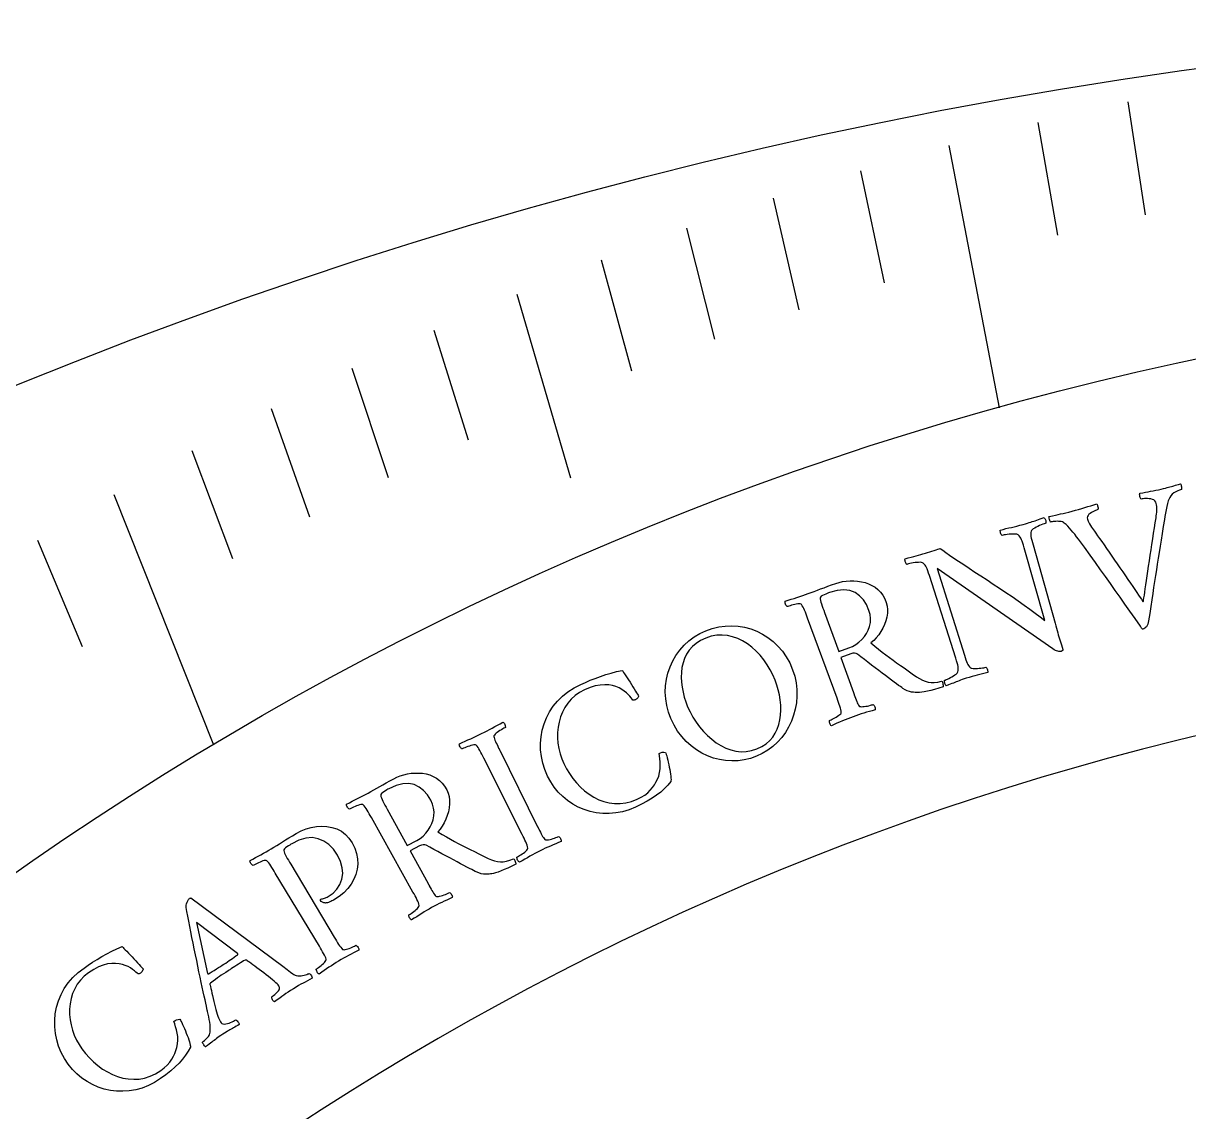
# Model space of a CAD drawing. Header units: millimetres. Extents: x -61 to 61, y -61 to 61.
# Drawn here: x -22.92 to -8.41, y 47.19 to 60.75 of the extents above; entities that cross this region are included whole.
import ezdxf

# ---------------------------------------------------------------- set-up
doc = ezdxf.new("R2010")
doc.units = ezdxf.units.MM
for name, color, linetype in [('CUT_INNER', 6, 'Continuous'), ('CUT_OUTER', 1, 'Continuous'), ('ENGRAVE', 7, 'Continuous'), ('ENGRAVE_FINE', 8, 'Continuous'), ('TEXT', 5, 'Continuous')]:
    doc.layers.add(name, color=color, linetype=linetype)

msp = doc.modelspace()

# ---------------------------------------------------------------- linework, layer by layer
at = {"layer": 'CUT_INNER'}
for centre, radius, start, end in [((-0.0003, 17.3601), 35.4923, 92.38122, 181.94185), ((-0.0001, 0), 57.7124, 121.992876, 268.538679)]:
    msp.add_arc(centre, radius, start, end, dxfattribs=at)
at = {"layer": 'CUT_OUTER'}
msp.add_circle((0, 0), 60.75, dxfattribs=at)
at = {"layer": 'ENGRAVE'}
for points in [[(-11.395, 59.227), (-10.7664, 55.9597)], [(-21.7947, 54.8792), (-20.5557, 51.7594)]]:
    msp.add_lwpolyline(points, dxfattribs=at)
msp.add_circle((0, 17.3597), 40.0734, dxfattribs=at)
at = {"layer": 'ENGRAVE_FINE'}
for points in [[(-9.1658, 59.7709), (-8.9499, 58.3631)], [(-10.285, 59.5134), (-10.0423, 58.1093)], [(-12.4949, 58.912), (-12.1989, 57.5164)], [(-13.5837, 58.5689), (-13.2612, 57.1782)], [(-14.6606, 58.1982), (-14.3116, 56.8129)], [(-15.7246, 57.8005), (-15.3493, 56.4209)], [(-16.775, 57.3762), (-16.1056, 55.0868)], [(-17.8108, 56.926), (-17.3832, 55.5592)], [(-18.8315, 56.4505), (-18.3779, 55.0907)], [(-19.8361, 55.9504), (-19.3567, 54.5981)], [(-20.8241, 55.4264), (-20.3189, 54.0819)], [(-22.7473, 54.3094), (-22.1912, 52.9817)]]:
    msp.add_lwpolyline(points, dxfattribs=at)
at = {"layer": 'TEXT'}
for points in [[(-9.8567, 54.67), (-9.8164, 54.6809), (-9.7768, 54.692), (-9.738, 54.7034), (-9.6999, 54.715), (-9.6624, 54.7266), (-9.6251, 54.738), (-9.5881, 54.7491), (-9.5513, 54.7599), (-9.5476, 54.7543), (-9.5441, 54.7462), (-9.5408, 54.7357), (-9.5377, 54.7226), (-9.5355, 54.7097), (-9.535, 54.6999), (-9.536, 54.6931), (-9.5387, 54.6894), (-9.5454, 54.6873), (-9.5552, 54.6835), (-9.5681, 54.6782), (-9.5842, 54.6712), (-9.6014, 54.6628), (-9.6179, 54.6533), (-9.6335, 54.6427), (-9.6483, 54.6309), (-9.6604, 54.618), (-9.6677, 54.6039), (-9.6703, 54.5884), (-9.6682, 54.5718), (-9.6588, 54.5475), (-9.6411, 54.5143), (-9.6149, 54.472), (-9.5804, 54.4207), (-9.5619, 54.3941), (-9.5404, 54.3635), (-9.5162, 54.3289), (-9.489, 54.2902), (-9.4598, 54.2485), (-9.4292, 54.2046), (-9.3973, 54.1585), (-9.3641, 54.1103), (-9.3302, 54.0611), (-9.2961, 54.0119), (-9.262, 53.9626), (-9.2278, 53.9134), (-9.1943, 53.8652), (-9.1623, 53.8188), (-9.1319, 53.7744), (-9.1029, 53.7319), (-9.0761, 53.6922), (-9.0518, 53.6563), (-9.0302, 53.6241), (-9.0112, 53.5958), (-8.9955, 53.5724), (-8.9837, 53.555), (-8.9759, 53.5437), (-8.9721, 53.5385), (-8.9703, 53.5479), (-8.9675, 53.5649), (-8.9636, 53.5896), (-8.9587, 53.6219), (-8.9529, 53.6605), (-8.9465, 53.704), (-8.9394, 53.7525), (-8.9317, 53.8058), (-8.9234, 53.863), (-8.9146, 53.9232), (-8.9053, 53.9862), (-8.8954, 54.0521), (-8.8852, 54.1198), (-8.8749, 54.1879), (-8.8644, 54.2566), (-8.8538, 54.3257), (-8.8433, 54.3941), (-8.833, 54.4605), (-8.823, 54.5248), (-8.8133, 54.587), (-8.8098, 54.6104), (-8.807, 54.6343), (-8.8051, 54.6587), (-8.8039, 54.6835), (-8.8037, 54.7075), (-8.8046, 54.7292), (-8.8067, 54.7487), (-8.8099, 54.7659), (-8.8164, 54.7841), (-8.8267, 54.7987), (-8.8407, 54.8098), (-8.8584, 54.8174), (-8.8781, 54.8224), (-8.8981, 54.8257), (-8.9183, 54.8272), (-8.9389, 54.8271), (-8.9579, 54.826), (-8.9737, 54.8247), (-8.9862, 54.8231), (-8.9955, 54.8214), (-9.0009, 54.8243), (-9.0058, 54.8304), (-9.01, 54.8398), (-9.0138, 54.8524), (-9.0163, 54.8657), (-9.0169, 54.8769), (-9.0158, 54.8861), (-9.0128, 54.8933), (-8.9784, 54.9001), (-8.945, 54.9066), (-8.9124, 54.9126), (-8.8808, 54.9182), (-8.8493, 54.9239), (-8.8169, 54.9303), (-8.7836, 54.9374), (-8.7494, 54.9451), (-8.7215, 54.9516), (-8.6967, 54.9576), (-8.6749, 54.9631), (-8.6562, 54.968), (-8.6392, 54.9726), (-8.6223, 54.9774), (-8.6057, 54.9823), (-8.5892, 54.9872), (-8.5719, 54.9925), (-8.5526, 54.9982), (-8.5314, 55.0043), (-8.5083, 55.0109), (-8.5048, 55.0051), (-8.5017, 54.9967), (-8.499, 54.9855), (-8.4967, 54.9716), (-8.4952, 54.9583), (-8.4949, 54.9485), (-8.4957, 54.9425), (-8.4977, 54.9401), (-8.5076, 54.937), (-8.5222, 54.9312), (-8.5414, 54.9228), (-8.5652, 54.9116), (-8.5896, 54.8979), (-8.6105, 54.8817), (-8.628, 54.8629), (-8.642, 54.8417), (-8.6507, 54.8233), (-8.6598, 54.798), (-8.6691, 54.766), (-8.6786, 54.7273), (-8.6878, 54.6856), (-8.696, 54.645), (-8.7032, 54.6054), (-8.7095, 54.5669), (-8.7239, 54.4776), (-8.7375, 54.3921), (-8.7503, 54.3103), (-8.7624, 54.2322), (-8.7741, 54.1567), (-8.7857, 54.0825), (-8.7971, 54.0096), (-8.8084, 53.9381), (-8.8197, 53.8665), (-8.8311, 53.7936), (-8.8425, 53.7193), (-8.854, 53.6437), (-8.8659, 53.5653), (-8.8786, 53.4828), (-8.8922, 53.3961), (-8.9064, 53.3052), (-8.9111, 53.2811), (-8.9171, 53.2605), (-8.9245, 53.2436), (-8.9333, 53.2303), (-8.9431, 53.2198), (-8.9535, 53.2114), (-8.9647, 53.2052), (-8.9766, 53.201), (-8.9803, 53.2012), (-8.9843, 53.2034), (-8.9885, 53.2077), (-8.9928, 53.2141), (-8.9971, 53.2209), (-9.0012, 53.2267), (-9.005, 53.2315), (-9.0085, 53.2351), (-9.0748, 53.3309), (-9.139, 53.4234), (-9.2012, 53.5126), (-9.2613, 53.5985), (-9.3206, 53.683), (-9.3807, 53.7682), (-9.4414, 53.854), (-9.5028, 53.9404), (-9.5665, 54.0292), (-9.634, 54.1222), (-9.7053, 54.2195), (-9.7806, 54.3209), (-9.8036, 54.3521), (-9.826, 54.3814), (-9.8477, 54.4089), (-9.8688, 54.4347), (-9.8899, 54.4587), (-9.9114, 54.4814), (-9.9334, 54.5025), (-9.9559, 54.5223), (-9.966, 54.5296), (-9.9784, 54.5354), (-9.9931, 54.5395), (-10.01, 54.542), (-10.028, 54.5433), (-10.0455, 54.5437), (-10.0626, 54.5432), (-10.0793, 54.5418), (-10.0947, 54.5399), (-10.1078, 54.538), (-10.1188, 54.536), (-10.1275, 54.534), (-10.1292, 54.5358), (-10.1316, 54.5418), (-10.1349, 54.552), (-10.1391, 54.5665), (-10.1429, 54.5812), (-10.1454, 54.5922), (-10.1465, 54.5994), (-10.1462, 54.6029), (-10.1046, 54.6128), (-10.0665, 54.6215), (-10.032, 54.6291), (-10.0012, 54.6355), (-9.9703, 54.642), (-9.936, 54.6499), (-9.8981, 54.6593), (-9.8567, 54.67)], [(-11.6864, 54.146), (-11.659, 54.1547), (-11.6319, 54.1633), (-11.6051, 54.1717), (-11.5786, 54.1801), (-11.554, 54.188), (-11.533, 54.195), (-11.5155, 54.2013), (-11.5016, 54.2069), (-11.4703, 54.1827), (-11.4316, 54.1546), (-11.3856, 54.1223), (-11.3322, 54.0859), (-11.2729, 54.0462), (-11.2092, 54.004), (-11.1412, 53.9592), (-11.0688, 53.9118), (-10.9937, 53.8627), (-10.9175, 53.8126), (-10.8403, 53.7616), (-10.762, 53.7096), (-10.6838, 53.6572), (-10.6069, 53.6048), (-10.5312, 53.5524), (-10.4567, 53.5001), (-10.3853, 53.4488), (-10.3187, 53.3995), (-10.2567, 53.3523), (-10.1996, 53.3072), (-10.4571, 54.2148), (-10.4658, 54.2449), (-10.4739, 54.2716), (-10.4813, 54.2948), (-10.4881, 54.3146), (-10.4956, 54.3319), (-10.505, 54.3476), (-10.5163, 54.3618), (-10.5296, 54.3744), (-10.537, 54.3788), (-10.5481, 54.382), (-10.563, 54.384), (-10.5816, 54.3847), (-10.6023, 54.3845), (-10.6232, 54.3834), (-10.6445, 54.3816), (-10.666, 54.3791), (-10.6862, 54.3762), (-10.7036, 54.3732), (-10.718, 54.3703), (-10.7295, 54.3674), (-10.7358, 54.3729), (-10.7411, 54.3803), (-10.7454, 54.3894), (-10.7487, 54.4003), (-10.7511, 54.4113), (-10.7529, 54.4207), (-10.754, 54.4284), (-10.7545, 54.4345), (-10.718, 54.4436), (-10.6826, 54.4522), (-10.6483, 54.4604), (-10.615, 54.468), (-10.5813, 54.4759), (-10.5456, 54.4848), (-10.508, 54.4947), (-10.4685, 54.5056), (-10.4408, 54.5135), (-10.4158, 54.5208), (-10.3935, 54.5274), (-10.3739, 54.5335), (-10.3556, 54.5393), (-10.337, 54.5454), (-10.3181, 54.5517), (-10.299, 54.5583), (-10.2786, 54.5652), (-10.2562, 54.5727), (-10.2318, 54.5808), (-10.2053, 54.5894), (-10.2014, 54.5845), (-10.1975, 54.5783), (-10.1935, 54.5708), (-10.1896, 54.562), (-10.1864, 54.5523), (-10.1848, 54.5421), (-10.1848, 54.5315), (-10.1864, 54.5205), (-10.1957, 54.5176), (-10.2085, 54.5131), (-10.2248, 54.507), (-10.2445, 54.4993), (-10.2656, 54.4904), (-10.286, 54.4808), (-10.3058, 54.4707), (-10.3248, 54.4598), (-10.3415, 54.449), (-10.3543, 54.4387), (-10.3632, 54.429), (-10.3681, 54.4199), (-10.3721, 54.4038), (-10.3739, 54.3872), (-10.3736, 54.3703), (-10.3711, 54.3529), (-10.3668, 54.3333), (-10.361, 54.3094), (-10.3536, 54.2814), (-10.3447, 54.2491), (-10.0714, 53.2745), (-10.0621, 53.2412), (-10.0533, 53.21), (-10.0452, 53.181), (-10.0377, 53.1542), (-10.0304, 53.1287), (-10.0232, 53.1036), (-10.0159, 53.0791), (-10.0086, 53.0551), (-10.0009, 53.0304), (-9.9925, 53.0037), (-9.9834, 52.975), (-9.9736, 52.9444), (-9.9742, 52.9395), (-9.9762, 52.9351), (-9.9797, 52.9313), (-9.9847, 52.9281), (-9.99, 52.9254), (-9.9945, 52.9233), (-9.9982, 52.9218), (-10.001, 52.9209), (-10.0069, 52.92), (-10.0149, 52.9203), (-10.025, 52.9216), (-10.0372, 52.9239), (-10.051, 52.928), (-10.0659, 52.9343), (-10.0821, 52.943), (-10.0993, 52.954), (-11.5404, 53.9542), (-11.2, 52.8746), (-11.1903, 52.8448), (-11.1813, 52.8186), (-11.173, 52.7961), (-11.1653, 52.7772), (-11.1572, 52.7608), (-11.1477, 52.7457), (-11.1368, 52.7318), (-11.1245, 52.7192), (-11.1173, 52.7149), (-11.1066, 52.7118), (-11.0926, 52.71), (-11.0751, 52.7094), (-11.0557, 52.7097), (-11.0358, 52.7106), (-11.0155, 52.7122), (-10.9947, 52.7144), (-10.9752, 52.717), (-10.9584, 52.7197), (-10.9445, 52.7225), (-10.9335, 52.7254), (-10.9272, 52.72), (-10.9217, 52.713), (-10.9171, 52.7044), (-10.9133, 52.6943), (-10.9104, 52.6838), (-10.9085, 52.6744), (-10.9075, 52.666), (-10.9076, 52.6587), (-10.9426, 52.6504), (-10.9763, 52.6424), (-11.0088, 52.6345), (-11.04, 52.6268), (-11.0716, 52.6187), (-11.1051, 52.6094), (-11.1406, 52.5989), (-11.178, 52.5873), (-11.2034, 52.5791), (-11.2267, 52.5712), (-11.248, 52.5636), (-11.2672, 52.5562), (-11.2852, 52.5491), (-11.303, 52.5421), (-11.3204, 52.5351), (-11.3375, 52.5283), (-11.3558, 52.5211), (-11.3766, 52.513), (-11.3999, 52.5041), (-11.4258, 52.4944), (-11.4298, 52.4991), (-11.4339, 52.5051), (-11.4381, 52.5125), (-11.4424, 52.5211), (-11.446, 52.5307), (-11.4481, 52.5407), (-11.4487, 52.5512), (-11.4478, 52.5623), (-11.4391, 52.5655), (-11.4273, 52.5706), (-11.4125, 52.5775), (-11.3946, 52.5862), (-11.3754, 52.5961), (-11.3565, 52.6066), (-11.3379, 52.6176), (-11.3197, 52.6291), (-11.3037, 52.6405), (-11.2919, 52.6511), (-11.2843, 52.6608), (-11.281, 52.6696), (-11.2777, 52.6858), (-11.2764, 52.7022), (-11.277, 52.7188), (-11.2795, 52.7357), (-11.2838, 52.7548), (-11.29, 52.7781), (-11.2981, 52.8057), (-11.308, 52.8376), (-11.6363, 53.8676), (-11.6467, 53.8994), (-11.6562, 53.9268), (-11.6648, 53.9498), (-11.6726, 53.9685), (-11.6806, 53.9841), (-11.69, 53.9984), (-11.7009, 54.0111), (-11.7131, 54.0224), (-11.7213, 54.0276), (-11.7334, 54.031), (-11.7497, 54.0325), (-11.77, 54.0323), (-11.7923, 54.0307), (-11.8146, 54.0284), (-11.8367, 54.0251), (-11.8588, 54.0211), (-11.879, 54.0169), (-11.8955, 54.0132), (-11.9085, 54.01), (-11.9178, 54.0073), (-11.9252, 54.0157), (-11.931, 54.0245), (-11.9352, 54.0338), (-11.9379, 54.0437), (-11.9394, 54.0532), (-11.9403, 54.0617), (-11.9404, 54.069), (-11.9399, 54.0752), (-11.8989, 54.0871), (-11.862, 54.0974), (-11.8291, 54.1063), (-11.8003, 54.1136), (-11.773, 54.1206), (-11.7449, 54.1284), (-11.7161, 54.1368), (-11.6864, 54.146)], [(-12.8026, 53.7699), (-12.7608, 53.7827), (-12.7172, 53.7924), (-12.6718, 53.7989), (-12.6246, 53.8023), (-12.5769, 53.8022), (-12.5299, 53.7986), (-12.4836, 53.7912), (-12.438, 53.7802), (-12.394, 53.7651), (-12.3526, 53.7456), (-12.3136, 53.7217), (-12.2772, 53.6934), (-12.2444, 53.6604), (-12.216, 53.6223), (-12.1922, 53.5791), (-12.1729, 53.5308), (-12.1618, 53.4879), (-12.1568, 53.4434), (-12.158, 53.3976), (-12.1654, 53.3504), (-12.1779, 53.3031), (-12.1945, 53.2571), (-12.2153, 53.2123), (-12.2401, 53.1688), (-12.2681, 53.1279), (-12.2982, 53.091), (-12.3304, 53.0579), (-12.3648, 53.0288), (-12.316, 52.9889), (-12.2686, 52.9508), (-12.2226, 52.9146), (-12.1779, 52.8802), (-12.1338, 52.8469), (-12.0891, 52.8139), (-12.044, 52.7812), (-11.9983, 52.7488), (-11.9512, 52.7157), (-11.9016, 52.6809), (-11.8495, 52.6444), (-11.7949, 52.6062), (-11.7586, 52.583), (-11.7226, 52.5644), (-11.6871, 52.5504), (-11.6519, 52.5409), (-11.6152, 52.5361), (-11.575, 52.5361), (-11.5312, 52.5409), (-11.4838, 52.5505), (-11.478, 52.5459), (-11.4733, 52.5386), (-11.4697, 52.5285), (-11.4672, 52.5157), (-11.4655, 52.503), (-11.4644, 52.4932), (-11.4639, 52.4861), (-11.4641, 52.4819), (-11.5204, 52.464), (-11.5721, 52.4488), (-11.6192, 52.4362), (-11.6617, 52.4262), (-11.6994, 52.4186), (-11.732, 52.4131), (-11.7595, 52.4099), (-11.782, 52.4088), (-11.797, 52.4099), (-11.8148, 52.4115), (-11.8355, 52.4137), (-11.859, 52.4164), (-11.8846, 52.4215), (-11.9112, 52.4307), (-11.9389, 52.4441), (-11.9677, 52.4617), (-11.9804, 52.4706), (-11.9977, 52.4831), (-12.0195, 52.499), (-12.0459, 52.5185), (-12.076, 52.5408), (-12.1089, 52.5656), (-12.1448, 52.5927), (-12.1835, 52.6221), (-12.2244, 52.6533), (-12.2667, 52.6854), (-12.3104, 52.7185), (-12.3556, 52.7526), (-12.4011, 52.7871), (-12.446, 52.8213), (-12.4901, 52.8552), (-12.5336, 52.8888), (-12.5498, 52.8972), (-12.5691, 52.9006), (-12.5913, 52.8988), (-12.6164, 52.8919), (-12.7398, 52.8479), (-12.583, 52.4111), (-12.5817, 52.4075), (-12.5804, 52.4039), (-12.5791, 52.4003), (-12.5778, 52.3967), (-12.5765, 52.3931), (-12.5752, 52.3895), (-12.5739, 52.3859), (-12.5726, 52.3823), (-12.5646, 52.3601), (-12.5567, 52.3389), (-12.5491, 52.3189), (-12.5417, 52.3), (-12.5344, 52.2825), (-12.5269, 52.267), (-12.5193, 52.2534), (-12.5115, 52.2418), (-12.5052, 52.2374), (-12.4955, 52.2346), (-12.4823, 52.2334), (-12.4657, 52.2338), (-12.4472, 52.2354), (-12.4284, 52.238), (-12.4092, 52.2415), (-12.3897, 52.246), (-12.3716, 52.2506), (-12.3567, 52.2546), (-12.3448, 52.2581), (-12.3361, 52.2609), (-12.3309, 52.2563), (-12.3258, 52.2497), (-12.3208, 52.2409), (-12.3159, 52.2302), (-12.3121, 52.219), (-12.3102, 52.2092), (-12.3103, 52.2007), (-12.3124, 52.1936), (-12.3484, 52.1834), (-12.3836, 52.1734), (-12.4181, 52.1634), (-12.4517, 52.1535), (-12.4851, 52.1433), (-12.5187, 52.1325), (-12.5526, 52.121), (-12.5868, 52.1089), (-12.62, 52.0966), (-12.6534, 52.0837), (-12.6868, 52.0702), (-12.7204, 52.0562), (-12.7541, 52.0417), (-12.788, 52.0269), (-12.8222, 52.0118), (-12.8566, 51.9964), (-12.8628, 52.0006), (-12.8683, 52.007), (-12.8731, 52.0158), (-12.8773, 52.0268), (-12.8804, 52.0382), (-12.8822, 52.0481), (-12.8825, 52.0565), (-12.8814, 52.0633), (-12.873, 52.0667), (-12.8617, 52.0717), (-12.8476, 52.0782), (-12.8307, 52.0862), (-12.8128, 52.0952), (-12.7956, 52.1049), (-12.7792, 52.1151), (-12.7634, 52.1259), (-12.75, 52.1364), (-12.7408, 52.1458), (-12.7356, 52.1539), (-12.7346, 52.1609), (-12.736, 52.1779), (-12.7392, 52.1966), (-12.7442, 52.217), (-12.751, 52.2391), (-12.759, 52.2625), (-12.7674, 52.2867), (-12.7763, 52.3118), (-12.7857, 52.3377), (-13.1532, 53.3354), (-13.1628, 53.3613), (-13.1722, 53.3864), (-13.1816, 53.4108), (-13.1908, 53.4343), (-13.2, 53.4561), (-13.2096, 53.4753), (-13.2194, 53.4918), (-13.2294, 53.5057), (-13.2352, 53.5112), (-13.2448, 53.5143), (-13.2582, 53.515), (-13.2755, 53.5132), (-13.2947, 53.51), (-13.3141, 53.5061), (-13.3337, 53.5017), (-13.3533, 53.4968), (-13.3715, 53.4918), (-13.3866, 53.4875), (-13.3986, 53.4838), (-13.4076, 53.4808), (-13.413, 53.4852), (-13.4183, 53.4917), (-13.4235, 53.5003), (-13.4286, 53.511), (-13.4326, 53.5221), (-13.4346, 53.5319), (-13.4345, 53.5404), (-13.4324, 53.5477), (-13.3952, 53.56), (-13.3584, 53.572), (-13.3219, 53.5837), (-13.2859, 53.5949), (-13.2502, 53.6062), (-13.2149, 53.6179), (-13.1798, 53.6299), (-13.145, 53.6422), (-13.1085, 53.6556), (-13.0708, 53.6697), (-13.0317, 53.6846), (-12.9913, 53.7003), (-12.9487, 53.7166), (-12.9031, 53.7337), (-12.8544, 53.7514), (-12.8026, 53.7699)], [(-12.3894, 53.433), (-12.4201, 53.5049), (-12.459, 53.5661), (-12.5062, 53.6168), (-12.5617, 53.6568), (-12.6266, 53.6827), (-12.7016, 53.6911), (-12.7867, 53.682), (-12.8819, 53.6553), (-12.8944, 53.6507), (-12.9098, 53.6447), (-12.928, 53.6374), (-12.949, 53.6287), (-12.9687, 53.6193), (-12.983, 53.6098), (-12.9918, 53.6002), (-12.9952, 53.5905), (-12.9951, 53.5763), (-12.9925, 53.5587), (-12.9875, 53.5377), (-12.9801, 53.5133), (-12.9713, 53.4873), (-12.9623, 53.4611), (-12.9532, 53.4349), (-12.9438, 53.4085), (-12.7656, 52.9199), (-12.6396, 52.9649), (-12.5949, 52.9836), (-12.5532, 53.0072), (-12.5143, 53.0357), (-12.4783, 53.069), (-12.4463, 53.1061), (-12.4195, 53.1461), (-12.3979, 53.189), (-12.3815, 53.2348), (-12.3717, 53.2826), (-12.3697, 53.3316), (-12.3756, 53.3817), (-12.3894, 53.433)], [(-14.4206, 53.1791), (-14.341, 53.207), (-14.2608, 53.2266), (-14.18, 53.238), (-14.0988, 53.2413), (-14.0182, 53.2365), (-13.9395, 53.2238), (-13.8626, 53.2033), (-13.7876, 53.1749), (-13.7155, 53.1391), (-13.6474, 53.0962), (-13.5832, 53.0464), (-13.5229, 52.9895), (-13.4678, 52.9258), (-13.4191, 52.8553), (-13.3768, 52.7782), (-13.3408, 52.6945), (-13.3141, 52.6122), (-13.296, 52.5298), (-13.2867, 52.4474), (-13.2859, 52.3649), (-13.2928, 52.2835), (-13.3067, 52.2042), (-13.3276, 52.127), (-13.3553, 52.0518), (-13.3895, 51.9799), (-13.4297, 51.9123), (-13.4761, 51.8491), (-13.5286, 51.7902), (-13.5867, 51.7367), (-13.6498, 51.6899), (-13.7179, 51.6495), (-13.7912, 51.6158), (-13.8663, 51.5895), (-13.9424, 51.571), (-14.0195, 51.5602), (-14.0976, 51.557), (-14.1754, 51.5615), (-14.2518, 51.5735), (-14.3267, 51.5931), (-14.4002, 51.6202), (-14.4713, 51.6546), (-14.5391, 51.6958), (-14.6036, 51.7439), (-14.6648, 51.799), (-14.7214, 51.8606), (-14.7722, 51.9288), (-14.8172, 52.0034), (-14.8563, 52.0845), (-14.8866, 52.1657), (-14.9084, 52.2473), (-14.9215, 52.3296), (-14.926, 52.4124), (-14.9224, 52.4945), (-14.9113, 52.5748), (-14.8926, 52.6532), (-14.8665, 52.7296), (-14.8331, 52.8031), (-14.7929, 52.8724), (-14.7458, 52.9375), (-14.6918, 52.9984), (-14.6317, 53.0539), (-14.5665, 53.1025), (-14.4961, 53.1442), (-14.4206, 53.1791)], [(-14.4232, 53.0873), (-14.4862, 53.0576), (-14.5414, 53.0226), (-14.5886, 52.9822), (-14.628, 52.9365), (-14.6602, 52.8868), (-14.686, 52.8343), (-14.7054, 52.779), (-14.7185, 52.721), (-14.7259, 52.6612), (-14.7282, 52.6003), (-14.7254, 52.5384), (-14.7175, 52.4756), (-14.7054, 52.4129), (-14.6898, 52.3517), (-14.6707, 52.292), (-14.6482, 52.2337), (-14.6178, 52.1677), (-14.5829, 52.1038), (-14.5435, 52.042), (-14.4996, 51.9822), (-14.452, 51.9257), (-14.4015, 51.874), (-14.348, 51.8269), (-14.2915, 51.7844), (-14.2328, 51.7478), (-14.1725, 51.7181), (-14.1106, 51.6954), (-14.0471, 51.6797), (-13.9824, 51.6724), (-13.9173, 51.6748), (-13.8515, 51.687), (-13.7852, 51.7089), (-13.7246, 51.7373), (-13.6715, 51.7711), (-13.6259, 51.8101), (-13.5878, 51.8545), (-13.5564, 51.9033), (-13.531, 51.9553), (-13.5114, 52.0105), (-13.4978, 52.0691), (-13.4897, 52.1298), (-13.4864, 52.1915), (-13.488, 52.2542), (-13.4946, 52.3178), (-13.5053, 52.3812), (-13.5193, 52.4432), (-13.5367, 52.5037), (-13.5575, 52.5627), (-13.5858, 52.6295), (-13.6188, 52.6942), (-13.6563, 52.7567), (-13.6984, 52.8171), (-13.7446, 52.8741), (-13.7943, 52.9263), (-13.8474, 52.9737), (-13.904, 53.0163), (-13.9633, 53.053), (-14.0245, 53.0825), (-14.0875, 53.1048), (-14.1525, 53.12), (-14.2189, 53.1267), (-14.2861, 53.1235), (-14.3543, 53.1104), (-14.4232, 53.0873)], [(-15.98, 52.5111), (-15.9216, 52.5369), (-15.8612, 52.5621), (-15.799, 52.5866), (-15.7348, 52.6104), (-15.6689, 52.6328), (-15.6016, 52.6529), (-15.5327, 52.6707), (-15.4623, 52.6863), (-15.4605, 52.6835), (-15.455, 52.6752), (-15.4458, 52.6614), (-15.4329, 52.6421), (-15.4177, 52.619), (-15.4015, 52.5939), (-15.3842, 52.5668), (-15.3659, 52.5378), (-15.3475, 52.5085), (-15.3299, 52.4805), (-15.313, 52.454), (-15.297, 52.4288), (-15.283, 52.4068), (-15.2725, 52.3897), (-15.2654, 52.3776), (-15.2616, 52.3705), (-15.2596, 52.3658), (-15.2599, 52.3601), (-15.2627, 52.3534), (-15.2678, 52.3456), (-15.2745, 52.3378), (-15.282, 52.331), (-15.2903, 52.3253), (-15.2994, 52.3206), (-15.3076, 52.3175), (-15.3157, 52.3156), (-15.3235, 52.3148), (-15.3311, 52.3151), (-15.3407, 52.3283), (-15.3534, 52.3442), (-15.3694, 52.363), (-15.3886, 52.3845), (-15.4112, 52.4069), (-15.4377, 52.4283), (-15.4681, 52.4487), (-15.5024, 52.4681), (-15.5407, 52.4847), (-15.5834, 52.4968), (-15.6303, 52.5042), (-15.6815, 52.5071), (-15.7374, 52.5036), (-15.7982, 52.4916), (-15.8638, 52.4712), (-15.9343, 52.4423), (-15.9957, 52.4101), (-16.0508, 52.372), (-16.0995, 52.3281), (-16.1419, 52.2784), (-16.1781, 52.2243), (-16.2082, 52.1669), (-16.2321, 52.1063), (-16.2499, 52.0426), (-16.2618, 51.977), (-16.2679, 51.9109), (-16.2683, 51.8443), (-16.263, 51.7772), (-16.2524, 51.7109), (-16.2368, 51.6468), (-16.2163, 51.5848), (-16.1909, 51.525), (-16.1576, 51.4607), (-16.1202, 51.3991), (-16.0786, 51.3402), (-16.0328, 51.2839), (-15.9833, 51.2316), (-15.9308, 51.1844), (-15.8751, 51.1423), (-15.8164, 51.1054), (-15.7551, 51.0746), (-15.6917, 51.0511), (-15.6262, 51.0348), (-15.5586, 51.0257), (-15.4894, 51.025), (-15.419, 51.0341), (-15.3475, 51.0529), (-15.2746, 51.0813), (-15.2258, 51.1059), (-15.1826, 51.1326), (-15.1451, 51.1617), (-15.1132, 51.1931), (-15.086, 51.2256), (-15.0624, 51.2583), (-15.0425, 51.291), (-15.0262, 51.3238), (-15.0087, 51.3688), (-14.9966, 51.4136), (-14.9898, 51.458), (-14.9884, 51.5021), (-14.9903, 51.5444), (-14.9935, 51.5834), (-14.9979, 51.619), (-15.0037, 51.6513), (-14.9846, 51.6603), (-14.9647, 51.6655), (-14.9443, 51.6668), (-14.9231, 51.6642), (-14.9192, 51.6537), (-14.9145, 51.6387), (-14.909, 51.6192), (-14.9028, 51.5951), (-14.8962, 51.5682), (-14.8896, 51.5401), (-14.8829, 51.5107), (-14.8763, 51.4802), (-14.8701, 51.4497), (-14.8649, 51.4208), (-14.8607, 51.3934), (-14.8574, 51.3674), (-14.8554, 51.3443), (-14.8549, 51.3254), (-14.8559, 51.3107), (-14.8584, 51.3002), (-14.8956, 51.2551), (-14.9373, 51.2119), (-14.9836, 51.1703), (-15.0343, 51.1306), (-15.0903, 51.0921), (-15.1526, 51.0546), (-15.2212, 51.0179), (-15.2959, 50.982), (-15.3783, 50.9489), (-15.4606, 50.9245), (-15.5428, 50.9089), (-15.6251, 50.9021), (-15.7063, 50.9034), (-15.7855, 50.9122), (-15.8626, 50.9285), (-15.9377, 50.9523), (-16.0099, 50.9831), (-16.0782, 51.0203), (-16.1427, 51.0638), (-16.2034, 51.1137), (-16.2593, 51.1695), (-16.3096, 51.2306), (-16.3542, 51.2971), (-16.393, 51.3691), (-16.4271, 51.4488), (-16.4528, 51.5295), (-16.4702, 51.6113), (-16.4791, 51.694), (-16.48, 51.7768), (-16.4731, 51.8584), (-16.4585, 51.9389), (-16.4362, 52.0182), (-16.406, 52.0952), (-16.3679, 52.1685), (-16.3219, 52.2382), (-16.2681, 52.3042), (-16.2068, 52.3653), (-16.1383, 52.4202), (-16.0627, 52.4688), (-15.98, 52.5111)], [(-17.2141, 51.8979), (-17.1803, 51.915), (-17.1471, 51.9323), (-17.1146, 51.9497), (-17.0827, 51.9673), (-17.0507, 51.9852), (-17.0179, 52.0032), (-16.9843, 52.0213), (-16.9498, 52.0397), (-16.9431, 52.0363), (-16.9369, 52.0304), (-16.9311, 52.0222), (-16.9259, 52.0117), (-16.9217, 52.0006), (-16.919, 51.9909), (-16.918, 51.9826), (-16.9185, 51.9756), (-16.9269, 51.9712), (-16.9381, 51.9649), (-16.952, 51.9568), (-16.9686, 51.9468), (-16.9862, 51.9357), (-17.003, 51.9245), (-17.019, 51.9132), (-17.0342, 51.9017), (-17.047, 51.8906), (-17.0559, 51.8804), (-17.0607, 51.871), (-17.0617, 51.8626), (-17.0588, 51.8487), (-17.0543, 51.8335), (-17.0482, 51.817), (-17.0405, 51.7991), (-17.0318, 51.7801), (-17.0225, 51.7604), (-17.0126, 51.7398), (-17.0021, 51.7185), (-17.0004, 51.7151), (-16.9987, 51.7117), (-16.997, 51.7082), (-16.9953, 51.7048), (-16.9936, 51.7014), (-16.9919, 51.6979), (-16.9902, 51.6945), (-16.9885, 51.6911), (-16.517, 50.7382), (-16.5153, 50.7348), (-16.5136, 50.7313), (-16.5119, 50.7279), (-16.5102, 50.7245), (-16.5085, 50.721), (-16.5068, 50.7176), (-16.5051, 50.7142), (-16.5034, 50.7108), (-16.4929, 50.6896), (-16.4827, 50.6695), (-16.4728, 50.6504), (-16.4633, 50.6325), (-16.454, 50.616), (-16.4448, 50.6015), (-16.4356, 50.5888), (-16.4265, 50.5781), (-16.4198, 50.5745), (-16.4099, 50.5729), (-16.3966, 50.5732), (-16.3802, 50.5754), (-16.362, 50.5792), (-16.3436, 50.5839), (-16.3249, 50.5896), (-16.3061, 50.5962), (-16.2886, 50.6029), (-16.2742, 50.6087), (-16.2629, 50.6134), (-16.2546, 50.6172), (-16.2489, 50.6133), (-16.243, 50.6072), (-16.2371, 50.5992), (-16.231, 50.589), (-16.2259, 50.5784), (-16.2229, 50.5688), (-16.222, 50.5604), (-16.2232, 50.5531), (-16.2579, 50.5389), (-16.2917, 50.5248), (-16.3248, 50.511), (-16.3571, 50.4973), (-16.389, 50.4833), (-16.4212, 50.4687), (-16.4536, 50.4534), (-16.4862, 50.4375), (-16.5178, 50.4215), (-16.5494, 50.4048), (-16.5811, 50.3876), (-16.6128, 50.3698), (-16.6446, 50.3515), (-16.6767, 50.3329), (-16.7089, 50.314), (-16.7413, 50.2948), (-16.7479, 50.2983), (-16.7541, 50.304), (-16.7599, 50.3122), (-16.7653, 50.3226), (-16.7697, 50.3336), (-16.7726, 50.3432), (-16.7739, 50.3515), (-16.7736, 50.3585), (-16.7656, 50.3628), (-16.755, 50.369), (-16.7417, 50.3771), (-16.7259, 50.387), (-16.7091, 50.398), (-16.6932, 50.4096), (-16.678, 50.4216), (-16.6635, 50.4342), (-16.6515, 50.4461), (-16.6433, 50.4565), (-16.6391, 50.4652), (-16.6389, 50.4723), (-16.6423, 50.4889), (-16.6476, 50.5071), (-16.6549, 50.5268), (-16.6642, 50.548), (-16.6748, 50.5703), (-16.686, 50.5934), (-16.6977, 50.6173), (-16.71, 50.642), (-17.187, 51.5921), (-17.1995, 51.6168), (-17.2118, 51.6407), (-17.2238, 51.6638), (-17.2357, 51.6861), (-17.2474, 51.7067), (-17.2591, 51.7247), (-17.2707, 51.74), (-17.2823, 51.7526), (-17.2886, 51.7574), (-17.2985, 51.7594), (-17.312, 51.7585), (-17.3289, 51.7548), (-17.3477, 51.7493), (-17.3668, 51.7432), (-17.386, 51.7364), (-17.4055, 51.729), (-17.4235, 51.7217), (-17.4384, 51.7155), (-17.4501, 51.7104), (-17.4587, 51.7063), (-17.4646, 51.7101), (-17.4706, 51.7159), (-17.4768, 51.7239), (-17.4831, 51.7339), (-17.4884, 51.7445), (-17.4915, 51.754), (-17.4924, 51.7625), (-17.4911, 51.7699), (-17.4554, 51.7865), (-17.42, 51.8027), (-17.3848, 51.8186), (-17.3498, 51.8342), (-17.3151, 51.8498), (-17.2809, 51.8656), (-17.2473, 51.8816), (-17.2141, 51.8979)], [(-18.3087, 51.3361), (-18.2693, 51.3553), (-18.2278, 51.3717), (-18.184, 51.3852), (-18.1379, 51.3958), (-18.0908, 51.4032), (-18.0438, 51.4069), (-17.9969, 51.4068), (-17.9501, 51.403), (-17.9043, 51.395), (-17.8603, 51.3822), (-17.8182, 51.3646), (-17.7778, 51.3423), (-17.7402, 51.3148), (-17.7063, 51.2815), (-17.6761, 51.2426), (-17.6495, 51.198), (-17.6318, 51.1572), (-17.62, 51.1141), (-17.6141, 51.0687), (-17.614, 51.0209), (-17.619, 50.9722), (-17.6283, 50.9242), (-17.6418, 50.8767), (-17.6596, 50.8299), (-17.6808, 50.7851), (-17.7048, 50.7439), (-17.7315, 50.7063), (-17.761, 50.6722), (-17.7066, 50.6403), (-17.6538, 50.6101), (-17.6027, 50.5815), (-17.5533, 50.5544), (-17.5045, 50.5284), (-17.4552, 50.5028), (-17.4056, 50.4775), (-17.3554, 50.4526), (-17.3037, 50.4272), (-17.2493, 50.4006), (-17.1922, 50.3726), (-17.1323, 50.3433), (-17.0928, 50.3261), (-17.0544, 50.3133), (-17.0171, 50.305), (-16.9809, 50.301), (-16.9439, 50.302), (-16.9041, 50.3083), (-16.8616, 50.3199), (-16.8163, 50.3367), (-16.8099, 50.333), (-16.8041, 50.3265), (-16.7989, 50.3172), (-16.7945, 50.3049), (-16.7908, 50.2927), (-16.7883, 50.2831), (-16.7867, 50.2762), (-16.7861, 50.272), (-16.839, 50.2456), (-16.8877, 50.2225), (-16.9323, 50.2027), (-16.9727, 50.1862), (-17.0087, 50.1728), (-17.0401, 50.1624), (-17.0668, 50.1549), (-17.0888, 50.1503), (-17.1038, 50.1491), (-17.1217, 50.1479), (-17.1425, 50.1469), (-17.1661, 50.1459), (-17.1921, 50.147), (-17.2199, 50.1519), (-17.2493, 50.1609), (-17.2805, 50.1737), (-17.2945, 50.1806), (-17.3135, 50.1902), (-17.3375, 50.2025), (-17.3666, 50.2176), (-17.3998, 50.2351), (-17.4362, 50.2544), (-17.4758, 50.2756), (-17.5186, 50.2986), (-17.5639, 50.323), (-17.6106, 50.3482), (-17.659, 50.3741), (-17.7089, 50.4008), (-17.7593, 50.4278), (-17.8089, 50.4546), (-17.8578, 50.4812), (-17.9059, 50.5076), (-17.9233, 50.5134), (-17.9428, 50.5137), (-17.9645, 50.5085), (-17.9882, 50.4978), (-18.1032, 50.4351), (-17.8805, 50.0281), (-17.8786, 50.0247), (-17.8768, 50.0214), (-17.8749, 50.018), (-17.8731, 50.0147), (-17.8713, 50.0113), (-17.8694, 50.008), (-17.8676, 50.0046), (-17.8658, 50.0012), (-17.8543, 49.9805), (-17.8433, 49.9609), (-17.8327, 49.9423), (-17.8224, 49.9247), (-17.8125, 49.9086), (-17.8026, 49.8945), (-17.793, 49.8822), (-17.7835, 49.8719), (-17.7766, 49.8686), (-17.7666, 49.8673), (-17.7534, 49.8682), (-17.737, 49.8711), (-17.719, 49.8756), (-17.7008, 49.8811), (-17.6824, 49.8875), (-17.6639, 49.895), (-17.6467, 49.9024), (-17.6326, 49.9087), (-17.6214, 49.9139), (-17.6133, 49.918), (-17.6074, 49.9143), (-17.6013, 49.9086), (-17.595, 49.9007), (-17.5885, 49.8908), (-17.583, 49.8804), (-17.5796, 49.871), (-17.5784, 49.8626), (-17.5793, 49.8553), (-17.6133, 49.8396), (-17.6466, 49.8242), (-17.679, 49.809), (-17.7107, 49.794), (-17.7421, 49.7787), (-17.7736, 49.7628), (-17.8054, 49.7462), (-17.8373, 49.7289), (-17.8681, 49.7116), (-17.8991, 49.6937), (-17.93, 49.6752), (-17.961, 49.6561), (-17.992, 49.6365), (-18.0233, 49.6166), (-18.0547, 49.5964), (-18.0862, 49.5759), (-18.093, 49.579), (-18.0994, 49.5845), (-18.1056, 49.5924), (-18.1114, 49.6027), (-18.1163, 49.6134), (-18.1196, 49.6229), (-18.1212, 49.6312), (-18.1212, 49.6381), (-18.1133, 49.6428), (-18.103, 49.6494), (-18.0901, 49.658), (-18.0747, 49.6686), (-18.0584, 49.6803), (-18.0429, 49.6925), (-18.0282, 49.7052), (-18.0143, 49.7183), (-18.0028, 49.7308), (-17.9951, 49.7414), (-17.9912, 49.7503), (-17.9913, 49.7574), (-17.9953, 49.7739), (-18.0014, 49.7918), (-18.0095, 49.8112), (-18.0197, 49.832), (-18.0312, 49.8539), (-18.0433, 49.8765), (-18.056, 49.8999), (-18.0693, 49.924), (-18.5875, 50.8524), (-18.6009, 50.8765), (-18.6142, 50.8999), (-18.6272, 50.9225), (-18.6399, 50.9443), (-18.6525, 50.9644), (-18.6649, 50.9818), (-18.6771, 50.9966), (-18.6892, 51.0088), (-18.6958, 51.0133), (-18.7058, 51.0149), (-18.7191, 51.0135), (-18.7359, 51.0091), (-18.7544, 51.0029), (-18.773, 50.9961), (-18.7916, 50.9887), (-18.8102, 50.9807), (-18.8274, 50.973), (-18.8417, 50.9664), (-18.853, 50.9609), (-18.8613, 50.9565), (-18.8674, 50.96), (-18.8736, 50.9657), (-18.8801, 50.9733), (-18.8868, 50.9831), (-18.8925, 50.9934), (-18.896, 51.0028), (-18.8973, 51.0112), (-18.8963, 51.0187), (-18.8614, 51.0367), (-18.8269, 51.0543), (-18.7927, 51.0715), (-18.7589, 51.0882), (-18.7254, 51.1049), (-18.6923, 51.1219), (-18.6595, 51.1392), (-18.6271, 51.1568), (-18.5931, 51.1757), (-18.558, 51.1955), (-18.5217, 51.2163), (-18.4843, 51.238), (-18.4448, 51.2608), (-18.4023, 51.2848), (-18.357, 51.3099), (-18.3087, 51.3361)], [(-17.8482, 51.0676), (-17.8896, 51.1339), (-17.9375, 51.1883), (-17.9921, 51.231), (-18.0532, 51.2619), (-18.1212, 51.2774), (-18.1967, 51.2741), (-18.2793, 51.2518), (-18.3692, 51.2107), (-18.3809, 51.2041), (-18.3951, 51.1959), (-18.412, 51.1858), (-18.4314, 51.174), (-18.4494, 51.1616), (-18.462, 51.15), (-18.4692, 51.1391), (-18.4711, 51.129), (-18.4687, 51.115), (-18.4634, 51.098), (-18.4552, 51.078), (-18.4441, 51.0551), (-18.4314, 51.0308), (-18.4185, 51.0063), (-18.4053, 50.9818), (-18.392, 50.9572), (-18.14, 50.5022), (-18.0225, 50.5663), (-17.9813, 50.5918), (-17.9437, 50.6216), (-17.9097, 50.6557), (-17.8793, 50.6942), (-17.8535, 50.7359), (-17.8332, 50.7796), (-17.8186, 50.8253), (-17.8095, 50.8731), (-17.8072, 50.9219), (-17.8129, 50.9705), (-17.8265, 51.0191), (-17.8482, 51.0676)], [(-18.828, 50.5361), (-18.7958, 50.4706), (-18.7735, 50.4047), (-18.761, 50.3386), (-18.7583, 50.2722), (-18.765, 50.2067), (-18.7808, 50.1433), (-18.8056, 50.0821), (-18.8395, 50.0229), (-18.8818, 49.9668), (-18.9323, 49.915), (-18.9909, 49.8673), (-19.0576, 49.8237), (-19.0673, 49.8183), (-19.0787, 49.8128), (-19.0918, 49.8069), (-19.1066, 49.8008), (-19.1217, 49.7952), (-19.1358, 49.791), (-19.1488, 49.7881), (-19.1608, 49.7866), (-19.1651, 49.7876), (-19.1711, 49.789), (-19.1788, 49.7906), (-19.1882, 49.7926), (-19.1978, 49.7957), (-19.2064, 49.8007), (-19.2139, 49.8076), (-19.2203, 49.8166), (-19.2229, 49.8226), (-19.223, 49.8275), (-19.2206, 49.8313), (-19.2157, 49.8341), (-19.2054, 49.8371), (-19.1947, 49.8402), (-19.1837, 49.8433), (-19.1723, 49.8464), (-19.1606, 49.8501), (-19.1488, 49.8547), (-19.1368, 49.8604), (-19.1247, 49.867), (-19.0652, 49.9093), (-19.0172, 49.9592), (-18.9806, 50.0169), (-18.9556, 50.0824), (-18.9444, 50.1532), (-18.9496, 50.2268), (-18.9713, 50.3033), (-19.0094, 50.3825), (-19.0592, 50.4559), (-19.1156, 50.5148), (-19.1789, 50.5591), (-19.2489, 50.5887), (-19.3246, 50.6015), (-19.4049, 50.5953), (-19.4898, 50.57), (-19.5791, 50.5255), (-19.5906, 50.5186), (-19.6045, 50.5098), (-19.621, 50.4991), (-19.6399, 50.4866), (-19.6575, 50.4736), (-19.6697, 50.4615), (-19.6765, 50.4504), (-19.678, 50.4403), (-19.6751, 50.4263), (-19.6692, 50.4095), (-19.6603, 50.3899), (-19.6484, 50.3674), (-19.6348, 50.3435), (-19.621, 50.3195), (-19.607, 50.2955), (-19.5928, 50.2715), (-19.0502, 49.3601), (-19.036, 49.3364), (-19.0222, 49.3137), (-19.0088, 49.2918), (-18.9956, 49.2709), (-18.9828, 49.2517), (-18.9702, 49.2349), (-18.9577, 49.2206), (-18.9455, 49.2088), (-18.9385, 49.2057), (-18.9284, 49.2048), (-18.9153, 49.2062), (-18.899, 49.2097), (-18.8812, 49.2148), (-18.8634, 49.2208), (-18.8456, 49.2277), (-18.8278, 49.2355), (-18.8114, 49.2433), (-18.7979, 49.2499), (-18.7871, 49.2554), (-18.7792, 49.2598), (-18.7732, 49.2563), (-18.7669, 49.2507), (-18.7603, 49.2431), (-18.7535, 49.2335), (-18.7476, 49.2233), (-18.7439, 49.214), (-18.7423, 49.2057), (-18.743, 49.1983), (-18.7764, 49.1814), (-18.8091, 49.1648), (-18.841, 49.1484), (-18.8721, 49.1323), (-18.9029, 49.1159), (-18.9339, 49.0988), (-18.965, 49.0811), (-18.9962, 49.0627), (-19.0264, 49.0443), (-19.0564, 49.0254), (-19.0863, 49.006), (-19.1161, 48.9861), (-19.146, 48.9657), (-19.1761, 48.9448), (-19.2066, 48.9236), (-19.2374, 48.902), (-19.2442, 48.9049), (-19.2508, 48.9102), (-19.2573, 48.9179), (-19.2635, 48.9279), (-19.2687, 48.9385), (-19.2723, 48.9479), (-19.2743, 48.956), (-19.2745, 48.963), (-19.2669, 48.9679), (-19.257, 48.9748), (-19.2448, 48.9836), (-19.2302, 48.9944), (-19.2148, 49.0065), (-19.2001, 49.019), (-19.1861, 49.0321), (-19.1728, 49.0456), (-19.1617, 49.0585), (-19.1544, 49.0694), (-19.1509, 49.0784), (-19.1512, 49.0855), (-19.1558, 49.1019), (-19.1625, 49.1196), (-19.1713, 49.1387), (-19.1823, 49.1591), (-19.1945, 49.1805), (-19.2075, 49.2027), (-19.221, 49.2256), (-19.2352, 49.2492), (-19.7843, 50.1596), (-19.7987, 50.1833), (-19.8127, 50.2061), (-19.8265, 50.2282), (-19.8401, 50.2496), (-19.8534, 50.2692), (-19.8664, 50.2862), (-19.8791, 50.3005), (-19.8917, 50.3122), (-19.8984, 50.3166), (-19.9084, 50.3178), (-19.9217, 50.3159), (-19.9383, 50.3108), (-19.9566, 50.304), (-19.9749, 50.2965), (-19.9932, 50.2885), (-20.0116, 50.2798), (-20.0285, 50.2715), (-20.0425, 50.2644), (-20.0536, 50.2585), (-20.0618, 50.2538), (-20.0679, 50.2571), (-20.0744, 50.2625), (-20.0812, 50.2699), (-20.0882, 50.2794), (-20.0943, 50.2896), (-20.0981, 50.2988), (-20.0997, 50.3072), (-20.0989, 50.3147), (-20.0648, 50.3339), (-20.0309, 50.3527), (-19.9974, 50.3711), (-19.9642, 50.3891), (-19.9313, 50.407), (-19.8988, 50.4252), (-19.8667, 50.4436), (-19.8349, 50.4624), (-19.8017, 50.4825), (-19.7673, 50.5036), (-19.7318, 50.5257), (-19.6951, 50.5487), (-19.6564, 50.5729), (-19.6149, 50.5984), (-19.5705, 50.6252), (-19.5232, 50.6531), (-19.4632, 50.6845), (-19.4011, 50.7093), (-19.337, 50.7276), (-19.2709, 50.7394), (-19.2048, 50.744), (-19.1406, 50.7405), (-19.0784, 50.729), (-19.0181, 50.7096), (-18.9618, 50.6811), (-18.9114, 50.6427), (-18.8668, 50.5944), (-18.828, 50.5361)], [(-20.6286, 48.4365), (-20.6295, 48.4405), (-20.6322, 48.4528), (-20.6367, 48.4732), (-20.643, 48.5019), (-20.6509, 48.5375), (-20.6601, 48.5789), (-20.6705, 48.6261), (-20.6823, 48.6792), (-20.695, 48.7368), (-20.708, 48.7978), (-20.7215, 48.8621), (-20.7353, 48.9297), (-20.7494, 48.9996), (-20.7639, 49.0703), (-20.7786, 49.142), (-20.7937, 49.2146), (-20.8086, 49.2869), (-20.8231, 49.3578), (-20.8371, 49.4273), (-20.8507, 49.4953), (-20.8636, 49.5606), (-20.8756, 49.622), (-20.8866, 49.6794), (-20.8968, 49.7327), (-20.8968, 49.7453), (-20.8945, 49.76), (-20.8899, 49.777), (-20.8831, 49.7962), (-20.8751, 49.8146), (-20.8671, 49.8292), (-20.8593, 49.8399), (-20.8515, 49.8468), (-20.8495, 49.848), (-20.8477, 49.8488), (-20.8463, 49.8493), (-20.8453, 49.8493), (-20.8441, 49.8492), (-20.8425, 49.8492), (-20.8403, 49.8493), (-20.8377, 49.8496), (-19.6921, 48.9992), (-19.6363, 48.9566), (-19.5944, 48.9248), (-19.5664, 48.9039), (-19.5522, 48.894), (-19.5384, 48.8866), (-19.5226, 48.8816), (-19.5047, 48.8789), (-19.4848, 48.8787), (-19.4643, 48.8803), (-19.4445, 48.883), (-19.4254, 48.887), (-19.4071, 48.8922), (-19.3909, 48.8976), (-19.3781, 48.9022), (-19.3687, 48.906), (-19.3627, 48.909), (-19.3553, 48.905), (-19.3483, 48.8988), (-19.3417, 48.8902), (-19.3356, 48.8793), (-19.3304, 48.8684), (-19.3266, 48.8597), (-19.3242, 48.8535), (-19.3232, 48.8495), (-19.3548, 48.833), (-19.3847, 48.8173), (-19.4129, 48.8024), (-19.4393, 48.7884), (-19.466, 48.7738), (-19.4949, 48.7574), (-19.5259, 48.739), (-19.559, 48.7186), (-19.5936, 48.6967), (-19.6249, 48.6763), (-19.6529, 48.6573), (-19.6775, 48.6399), (-19.7019, 48.6221), (-19.7293, 48.6023), (-19.7597, 48.5804), (-19.793, 48.5563), (-19.7999, 48.5591), (-19.8066, 48.5643), (-19.8132, 48.5719), (-19.8195, 48.5818), (-19.8249, 48.5924), (-19.8282, 48.6019), (-19.8296, 48.6105), (-19.8291, 48.618), (-19.8185, 48.6254), (-19.8058, 48.6354), (-19.791, 48.648), (-19.7742, 48.6633), (-19.7581, 48.6792), (-19.7457, 48.6937), (-19.7368, 48.7069), (-19.7316, 48.7188), (-19.7311, 48.7262), (-19.7327, 48.7347), (-19.7363, 48.744), (-19.7421, 48.7544), (-19.7501, 48.7652), (-19.762, 48.7783), (-19.7778, 48.7937), (-19.7974, 48.8114), (-19.8199, 48.8307), (-19.8443, 48.8508), (-19.8706, 48.8718), (-19.8987, 48.8937), (-19.9277, 48.9159), (-19.9565, 48.9376), (-19.985, 48.9588), (-20.0133, 48.9797), (-20.0402, 48.9994), (-20.0646, 49.0173), (-20.0866, 49.0334), (-20.1062, 49.0476), (-20.1222, 49.0592), (-20.1336, 49.0676), (-20.1405, 49.0725), (-20.1427, 49.0742), (-20.1432, 49.0743), (-20.1445, 49.0746), (-20.1467, 49.0751), (-20.1498, 49.0758), (-20.1532, 49.0763), (-20.1562, 49.0762), (-20.1588, 49.0757), (-20.1612, 49.0746), (-20.1789, 49.0646), (-20.1984, 49.0532), (-20.2195, 49.0402), (-20.2424, 49.0258), (-20.2657, 49.0109), (-20.2882, 48.9965), (-20.3099, 48.9826), (-20.3308, 48.9691), (-20.3362, 48.9657), (-20.3416, 48.9622), (-20.3469, 48.9588), (-20.3523, 48.9553), (-20.3576, 48.9519), (-20.3625, 48.9487), (-20.3672, 48.9457), (-20.3717, 48.9428), (-20.4027, 48.9227), (-20.4312, 48.904), (-20.4571, 48.8867), (-20.4806, 48.8708), (-20.5043, 48.8543), (-20.5309, 48.8354), (-20.5604, 48.8139), (-20.5929, 48.7899), (-20.5939, 48.7889), (-20.595, 48.7873), (-20.5961, 48.7852), (-20.5972, 48.7825), (-20.5982, 48.7799), (-20.5988, 48.778), (-20.5992, 48.7769), (-20.5994, 48.7765), (-20.5986, 48.7732), (-20.5964, 48.7632), (-20.5927, 48.7466), (-20.5875, 48.7233), (-20.5812, 48.6955), (-20.5744, 48.6651), (-20.5671, 48.6323), (-20.5593, 48.5969), (-20.5512, 48.5609), (-20.543, 48.5264), (-20.5347, 48.4932), (-20.5263, 48.4614), (-20.5181, 48.4301), (-20.5096, 48.4021), (-20.5008, 48.3774), (-20.4916, 48.3559), (-20.4826, 48.3373), (-20.4742, 48.3209), (-20.4663, 48.3068), (-20.4589, 48.295), (-20.4496, 48.2853), (-20.4369, 48.2794), (-20.4209, 48.2775), (-20.4017, 48.2794), (-20.3811, 48.2839), (-20.361, 48.2898), (-20.3414, 48.2971), (-20.3223, 48.3057), (-20.3054, 48.3141), (-20.292, 48.321), (-20.2824, 48.3262), (-20.2763, 48.3297), (-20.2722, 48.3278), (-20.2669, 48.3234), (-20.2603, 48.3165), (-20.2525, 48.3072), (-20.245, 48.2972), (-20.2393, 48.2881), (-20.2353, 48.28), (-20.233, 48.2728), (-20.253, 48.2612), (-20.2715, 48.2506), (-20.2886, 48.2409), (-20.3042, 48.2322), (-20.3191, 48.2239), (-20.334, 48.2156), (-20.3489, 48.2073), (-20.3638, 48.199), (-20.3797, 48.1898), (-20.3976, 48.1789), (-20.4176, 48.1662), (-20.4397, 48.1518), (-20.4617, 48.137), (-20.4818, 48.1231), (-20.4998, 48.1101), (-20.5158, 48.0981), (-20.5308, 48.0865), (-20.5458, 48.075), (-20.5608, 48.0634), (-20.5758, 48.0518), (-20.5918, 48.0396), (-20.6099, 48.0259), (-20.63, 48.0108), (-20.6523, 47.9943), (-20.6563, 47.9963), (-20.6613, 48.0009), (-20.6673, 48.0081), (-20.6743, 48.0179), (-20.681, 48.0284), (-20.6862, 48.0379), (-20.69, 48.0462), (-20.6922, 48.0534), (-20.6815, 48.0615), (-20.6684, 48.0729), (-20.6528, 48.0877), (-20.6348, 48.1059), (-20.6178, 48.1252), (-20.6056, 48.1435), (-20.5982, 48.1606), (-20.5956, 48.1766), (-20.5943, 48.2075), (-20.5949, 48.2388), (-20.5975, 48.2705), (-20.6021, 48.3026), (-20.6079, 48.3352), (-20.6142, 48.3683), (-20.6212, 48.4021), (-20.6286, 48.4365)], [(-20.7658, 49.5442), (-20.6285, 48.9098), (-20.6282, 48.9096), (-20.6275, 48.9089), (-20.6263, 48.9078), (-20.6246, 48.9062), (-20.6228, 48.9048), (-20.6212, 48.9039), (-20.6198, 48.9037), (-20.6186, 48.9041), (-20.5965, 48.9171), (-20.5725, 48.9315), (-20.5465, 48.9474), (-20.5186, 48.9646), (-20.4912, 48.9818), (-20.4667, 48.9972), (-20.4451, 49.0108), (-20.4264, 49.0228), (-20.4022, 49.0386), (-20.3795, 49.0538), (-20.3581, 49.0684), (-20.3381, 49.0826), (-20.3184, 49.0968), (-20.2976, 49.1116), (-20.2759, 49.1269), (-20.2533, 49.1429), (-20.2515, 49.1445), (-20.2506, 49.1465), (-20.2505, 49.1489), (-20.2513, 49.1517), (-20.2523, 49.1544), (-20.253, 49.1563), (-20.2535, 49.1574), (-20.2536, 49.1578)], [(-22.1674, 48.976), (-22.1147, 49.0121), (-22.06, 49.0479), (-22.0033, 49.0834), (-21.9447, 49.1186), (-21.884, 49.1527), (-21.8215, 49.1848), (-21.757, 49.215), (-21.6907, 49.2433), (-21.6884, 49.2409), (-21.6815, 49.2338), (-21.6699, 49.2219), (-21.6537, 49.2052), (-21.6345, 49.1853), (-21.614, 49.1636), (-21.592, 49.1402), (-21.5687, 49.115), (-21.5452, 49.0896), (-21.5227, 49.0653), (-21.5013, 49.0423), (-21.4809, 49.0206), (-21.4631, 49.0015), (-21.4497, 48.9867), (-21.4404, 48.9761), (-21.4354, 48.9698), (-21.4326, 48.9655), (-21.4319, 48.9599), (-21.4333, 48.9527), (-21.4369, 48.9441), (-21.442, 48.9352), (-21.4482, 48.9272), (-21.4553, 48.92), (-21.4634, 48.9138), (-21.4709, 48.9092), (-21.4785, 48.9058), (-21.486, 48.9036), (-21.4935, 48.9025), (-21.5054, 48.9137), (-21.5209, 48.9271), (-21.54, 48.9426), (-21.5628, 48.9602), (-21.5892, 48.9781), (-21.6192, 48.9943), (-21.6528, 49.0087), (-21.69, 49.0215), (-21.7308, 49.0307), (-21.7749, 49.0347), (-21.8224, 49.0335), (-21.8733, 49.0269), (-21.9276, 49.0131), (-21.9851, 48.9902), (-22.0459, 48.958), (-22.1098, 48.9167), (-22.1643, 48.8737), (-22.2114, 48.8262), (-22.2513, 48.7741), (-22.2838, 48.7175), (-22.3094, 48.6576), (-22.3284, 48.5957), (-22.3408, 48.5318), (-22.3466, 48.4658), (-22.3463, 48.3991), (-22.3401, 48.333), (-22.3283, 48.2675), (-22.3107, 48.2025), (-22.2881, 48.1393), (-22.261, 48.0792), (-22.2295, 48.022), (-22.1935, 47.9679), (-22.149, 47.9108), (-22.1009, 47.8571), (-22.0491, 47.8068), (-21.9938, 47.76), (-21.9356, 47.7176), (-21.8752, 47.6809), (-21.8128, 47.6497), (-21.7483, 47.6242), (-21.6824, 47.6052), (-21.6157, 47.5938), (-21.5484, 47.5898), (-21.4803, 47.5932), (-21.4121, 47.6053), (-21.3446, 47.6272), (-21.2777, 47.6588), (-21.2113, 47.7002), (-21.1678, 47.7332), (-21.1303, 47.7675), (-21.0987, 47.803), (-21.0732, 47.8396), (-21.0524, 47.8766), (-21.0352, 47.9131), (-21.0216, 47.9489), (-21.0116, 47.9842), (-21.0027, 48.0316), (-20.999, 48.0778), (-21.0005, 48.1227), (-21.0072, 48.1664), (-21.0169, 48.2076), (-21.0272, 48.2453), (-21.0381, 48.2795), (-21.0498, 48.3102), (-21.0326, 48.3226), (-21.014, 48.3313), (-20.9942, 48.3363), (-20.9729, 48.3376), (-20.9671, 48.3281), (-20.9597, 48.3142), (-20.9508, 48.296), (-20.9403, 48.2735), (-20.9288, 48.2483), (-20.9171, 48.2218), (-20.9052, 48.1942), (-20.893, 48.1654), (-20.8814, 48.1366), (-20.8709, 48.1091), (-20.8618, 48.0829), (-20.8538, 48.058), (-20.8476, 48.0356), (-20.8436, 48.0171), (-20.8419, 48.0025), (-20.8424, 47.9918), (-20.8707, 47.9406), (-20.9038, 47.8904), (-20.9416, 47.8411), (-20.9841, 47.7927), (-21.0321, 47.7446), (-21.0865, 47.6962), (-21.1471, 47.6476), (-21.214, 47.5986), (-21.2889, 47.5509), (-21.3653, 47.5119), (-21.4433, 47.4814), (-21.5229, 47.4596), (-21.603, 47.4459), (-21.6824, 47.44), (-21.7612, 47.4418), (-21.8394, 47.4515), (-21.916, 47.4685), (-21.99, 47.4925), (-22.0614, 47.5234), (-22.1302, 47.5613), (-22.1954, 47.6058), (-22.2561, 47.6567), (-22.3121, 47.7139), (-22.3635, 47.7775), (-22.4117, 47.8496), (-22.4518, 47.9242), (-22.4839, 48.0014), (-22.5079, 48.0811), (-22.5239, 48.1622), (-22.5322, 48.2437), (-22.5326, 48.3255), (-22.5252, 48.4076), (-22.5097, 48.4888), (-22.4857, 48.5679), (-22.4534, 48.6449), (-22.4126, 48.7196), (-22.3635, 48.7909), (-22.3063, 48.8575), (-22.2409, 48.9192), (-22.1674, 48.976)]]:
    msp.add_lwpolyline(points, close=True, dxfattribs=at)

doc.saveas('drawing.dxf')
